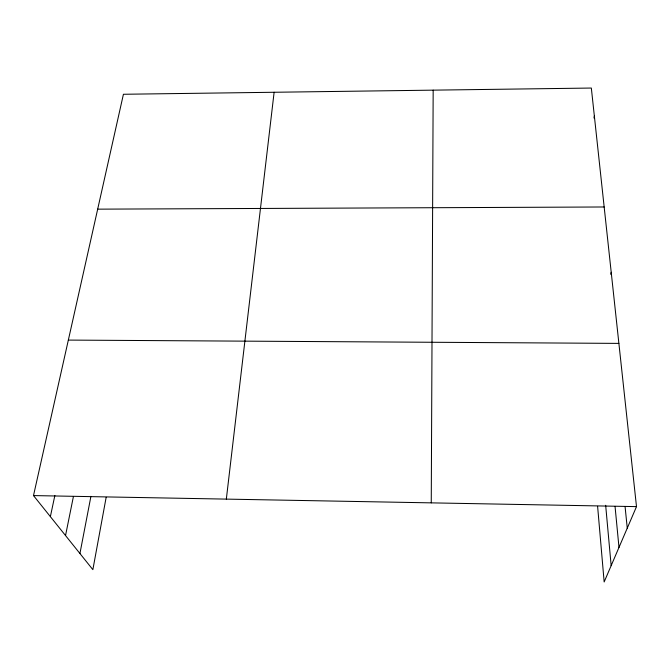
<?xml version="1.0" encoding="UTF-8"?>
<svg xmlns="http://www.w3.org/2000/svg" width="670" height="670" viewBox="0 0 670 670"><rect width="100%" height="100%" fill="white"/><g stroke="black" fill="none" stroke-linecap="round" stroke-linejoin="round"><path stroke-width="1" d="M431.254 502.869L433.172 90.148M226.334 499.108L274.122 92.267M106.162 497.299L92.862 569.651L33.5 495.582L123.422 94.269L591.334 88.046L636.5 506.62L604.156 581.954L597.606 506.319M593.972 118.004L594.349 116.011M79.931 553.52L90.927 496.344M65.534 535.548L73.432 496.453M50.376 516.637L54.865 495.49M610.705 274.273L611.207 272.271M97.678 209.157L604.164 206.98M68.34 340.084L618.887 343.392M33.5 495.582L636.5 506.62M625.06 506.461L627.262 528.144M615.043 506.378L618.988 547.407M605.663 505.281L611.157 565.639"/></g></svg>
